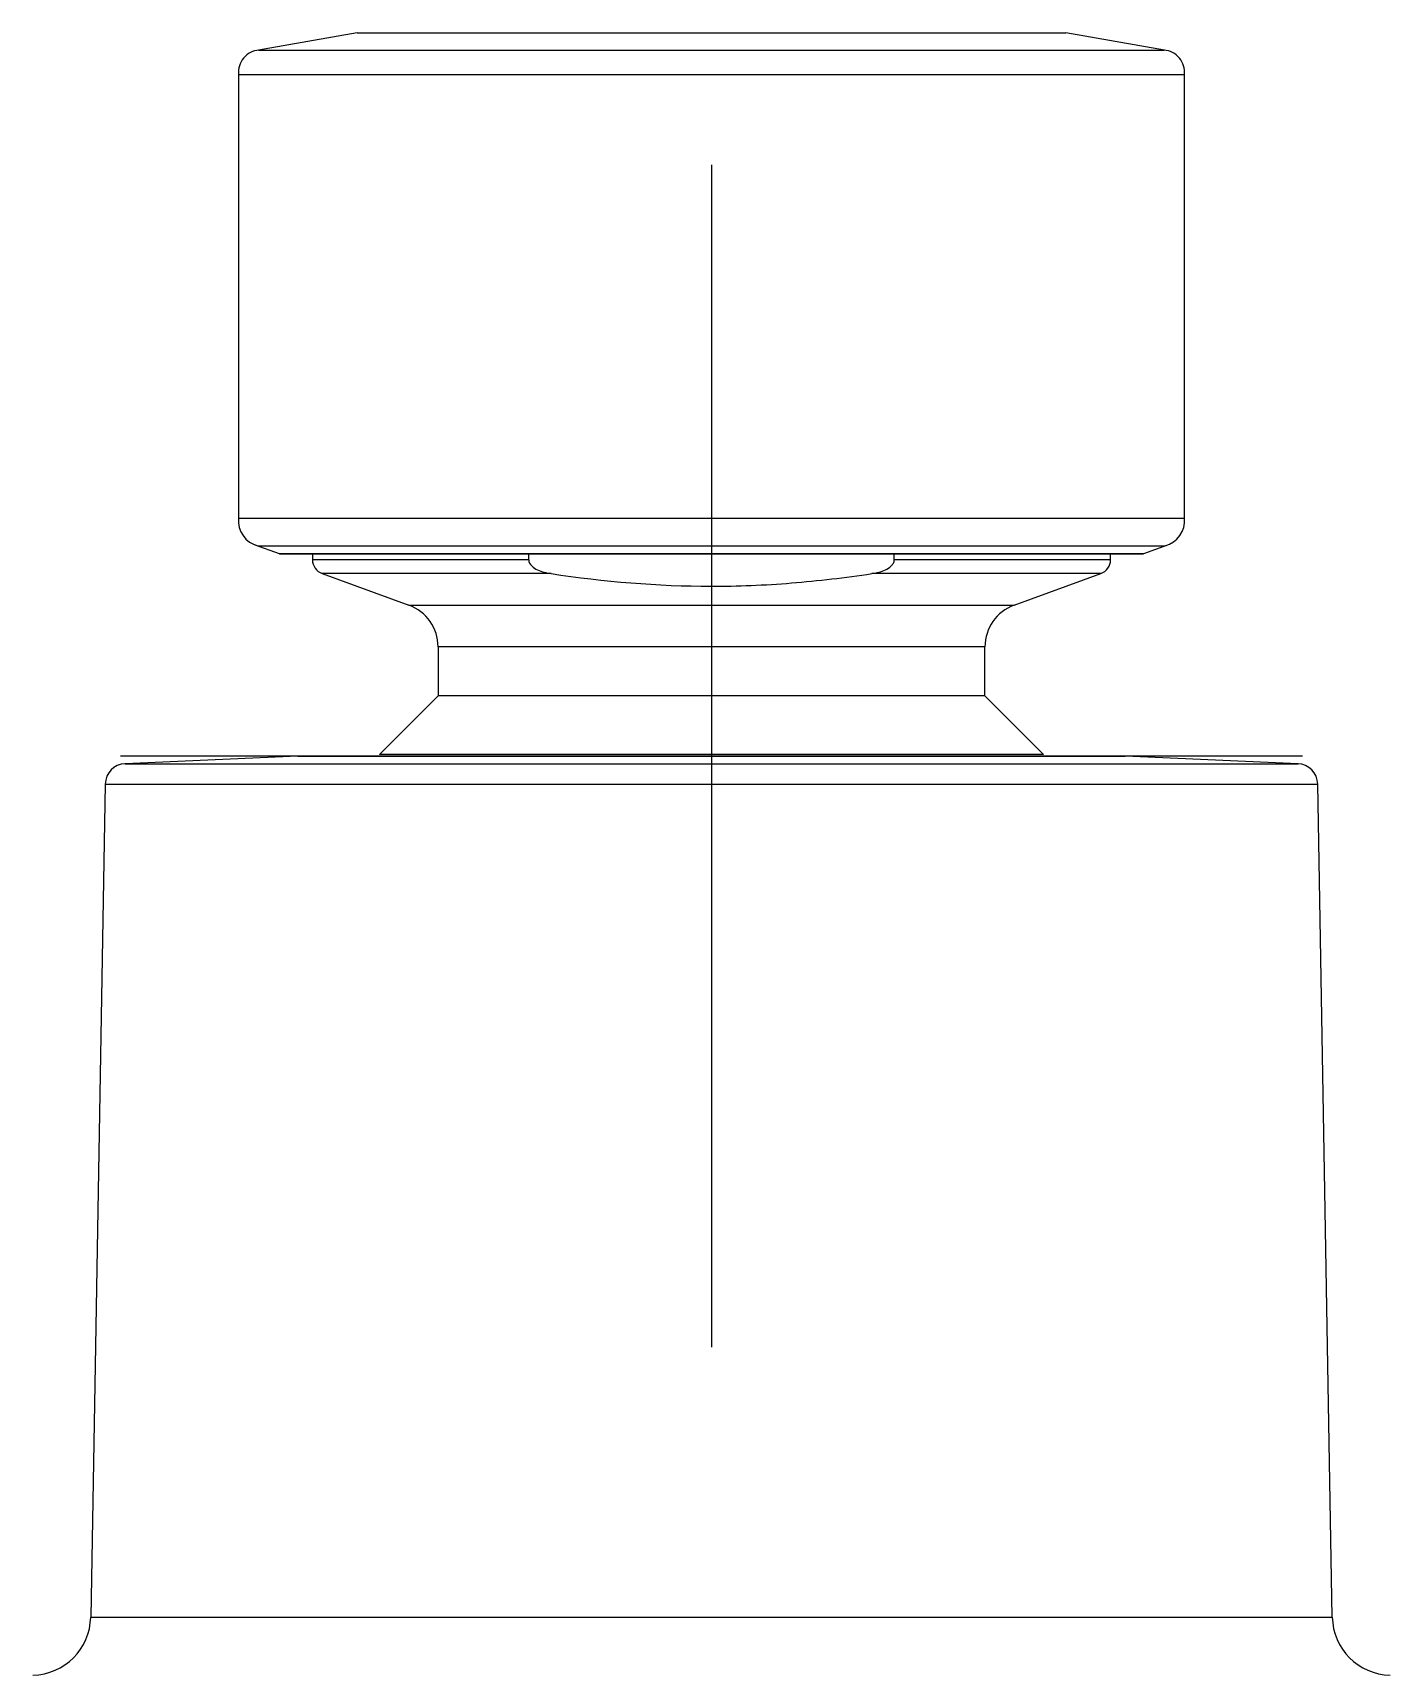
# Model space of a CAD drawing. Header units: millimetres. Extents: x -60 to 7633, y -2614 to 2146.
# Drawn here: x 3543.6 to 3589.5, y 1889.5 to 1945.1 of the extents above; entities that cross this region are included whole.
import ezdxf
from ezdxf.lldxf.tags import DXFTag

# ---------------------------------------------------------------- set-up
doc = ezdxf.new("R2010")
doc.units = ezdxf.units.MM
doc.layers.get('0').update_dxf_attribs({"color": 250})
tags = doc.linetypes.add('CENTER2', pattern=[28.575, 19.05, -3.175, 3.175, -3.175]).pattern_tags.tags
tags[10:11] = [DXFTag(74, 4), DXFTag(75, 0), DXFTag(340, '0'), DXFTag(46, 0.0), DXFTag(50, 0.0), DXFTag(44, 0.0), DXFTag(45, 0.0)]
tags[8:9] = [DXFTag(74, 4), DXFTag(75, 0), DXFTag(340, '0'), DXFTag(46, 0.0), DXFTag(50, 0.0), DXFTag(44, 0.0), DXFTag(45, 0.0)]
tags[6:7] = [DXFTag(74, 4), DXFTag(75, 0), DXFTag(340, '0'), DXFTag(46, 0.0), DXFTag(50, 0.0), DXFTag(44, 0.0), DXFTag(45, 0.0)]
tags[4:5] = [DXFTag(74, 4), DXFTag(75, 0), DXFTag(340, '0'), DXFTag(46, 0.0), DXFTag(50, 0.0), DXFTag(44, 0.0), DXFTag(45, 0.0)]

msp = doc.modelspace()

# ---------------------------------------------------------------- linework, layer by layer
at = {"linetype": 'Continuous'}
for p, q in [((3554.591, 1945.101), (3551.242, 1944.511)), ((3554.591, 1945.101), (3578.556, 1945.101)), ((3581.905, 1944.511), (3578.556, 1945.101)), ((3551.263, 1944.514), (3581.885, 1944.514)), ((3550.574, 1943.713), (3550.574, 1928.585)), ((3550.574, 1943.693), (3582.573, 1943.693)), ((3582.574, 1928.585), (3582.574, 1943.713)), ((3550.574, 1928.685), (3582.573, 1928.685)), ((3551.129, 1927.782), (3551.947, 1927.485)), ((3551.23, 1927.746), (3581.917, 1927.746)), ((3581.201, 1927.485), (3582.018, 1927.782)), ((3551.947, 1927.485), (3581.201, 1927.485)), ((3551.981, 1927.479), (3581.166, 1927.479)), ((3553.074, 1927.479), (3553.074, 1927.276)), ((3560.389, 1927.276), (3553.074, 1927.276)), ((3560.389, 1927.276), (3560.389, 1927.479)), ((3572.758, 1927.276), (3572.758, 1927.479)), ((3580.074, 1927.276), (3572.758, 1927.276)), ((3580.074, 1927.276), (3580.074, 1927.479)), ((3561.144, 1926.806), (3553.403, 1926.806)), ((3553.403, 1926.806), (3556.337, 1925.738)), ((3579.745, 1926.806), (3572.003, 1926.806)), ((3576.811, 1925.738), (3579.745, 1926.806)), ((3556.337, 1925.738), (3576.811, 1925.738)), ((3575.824, 1924.328), (3557.324, 1924.328)), ((3557.324, 1924.328), (3557.324, 1922.669)), ((3575.824, 1922.669), (3575.824, 1924.328)), ((3557.324, 1922.669), (3555.342, 1920.687)), ((3575.824, 1922.669), (3557.324, 1922.669)), ((3577.805, 1920.687), (3575.824, 1922.669)), ((3552.574, 1920.635), (3546.731, 1920.374)), ((3546.731, 1920.374), (3586.417, 1920.374)), ((3552.574, 1920.635), (3580.574, 1920.635)), ((3577.805, 1920.687), (3555.342, 1920.687)), ((3586.417, 1920.374), (3580.574, 1920.635)), ((3546.062, 1919.687), (3545.57, 1891.503)), ((3546.062, 1919.687), (3587.085, 1919.687)), ((3587.577, 1891.503), (3587.085, 1919.687)), ((3545.57, 1891.503), (3587.577, 1891.503))]:
    msp.add_line(p, q, dxfattribs=at)
at = {"linetype": 'CENTER2'}
for p, q in [((3566.574, 1940.635), (3566.574, 1900.635)), ((3586.574, 1920.635), (3546.574, 1920.635))]:
    msp.add_line(p, q, dxfattribs=at)
at = {"linetype": 'Continuous'}
for centre, radius, start, end in [((3551.319, 1943.768), 0.749, 94.3152, 185.7277), ((3581.829, 1943.768), 0.749, 354.2736, 85.6861), ((3551.443, 1928.594), 0.876, 174.0845, 255.93), ((3581.704, 1928.593), 0.874, 284.1485, 5.9812), ((3551.981, 1927.579), 0.1, 250, 270), ((3553.574, 1927.276), 0.5, 180, 250), ((3579.574, 1927.276), 0.5, 290, 0), ((3581.166, 1927.579), 0.1, 270, 290), ((3555.824, 1924.328), 1.5, 0, 70), ((3577.324, 1924.328), 1.5, 110, 180), ((3546.762, 1919.675), 0.7, 92.5569, 179), ((3586.385, 1919.675), 0.7, 1, 87.4431), ((3543.57, 1891.537), 2, 271.2317, 359), ((3589.577, 1891.537), 2, 181, 268.7683)]:
    msp.add_arc(centre, radius, start, end, dxfattribs=at)
for points, knots in [([(3560.389, 1927.276), (3560.389, 1927.195), (3560.434, 1927.121), (3560.548, 1927.01), (3560.617, 1926.968), (3560.832, 1926.867), (3560.989, 1926.829), (3561.144, 1926.806)], [0, 0, 0, 0, 0.25, 0.25, 0.5, 0.5, 1, 1, 1, 1]), ([(3572.003, 1926.806), (3572.159, 1926.829), (3572.315, 1926.867), (3572.528, 1926.967), (3572.598, 1927.009), (3572.684, 1927.093), (3572.71, 1927.124), (3572.747, 1927.195), (3572.758, 1927.235), (3572.758, 1927.276)], [0, 0, 0, 0, 0.5, 0.5, 0.75, 0.75, 0.875, 0.875, 1, 1, 1, 1]), ([(3561.144, 1926.806), (3562.945, 1926.536), (3564.75, 1926.38), (3567.465, 1926.379), (3568.372, 1926.417), (3570.187, 1926.562), (3571.098, 1926.67), (3572.003, 1926.806)], [0, 0, 0, 0, 0.5, 0.5, 0.75, 0.75, 1, 1, 1, 1])]:
    msp.add_open_spline(points, degree=3, knots=knots, dxfattribs=at)

doc.saveas('drawing.dxf')
